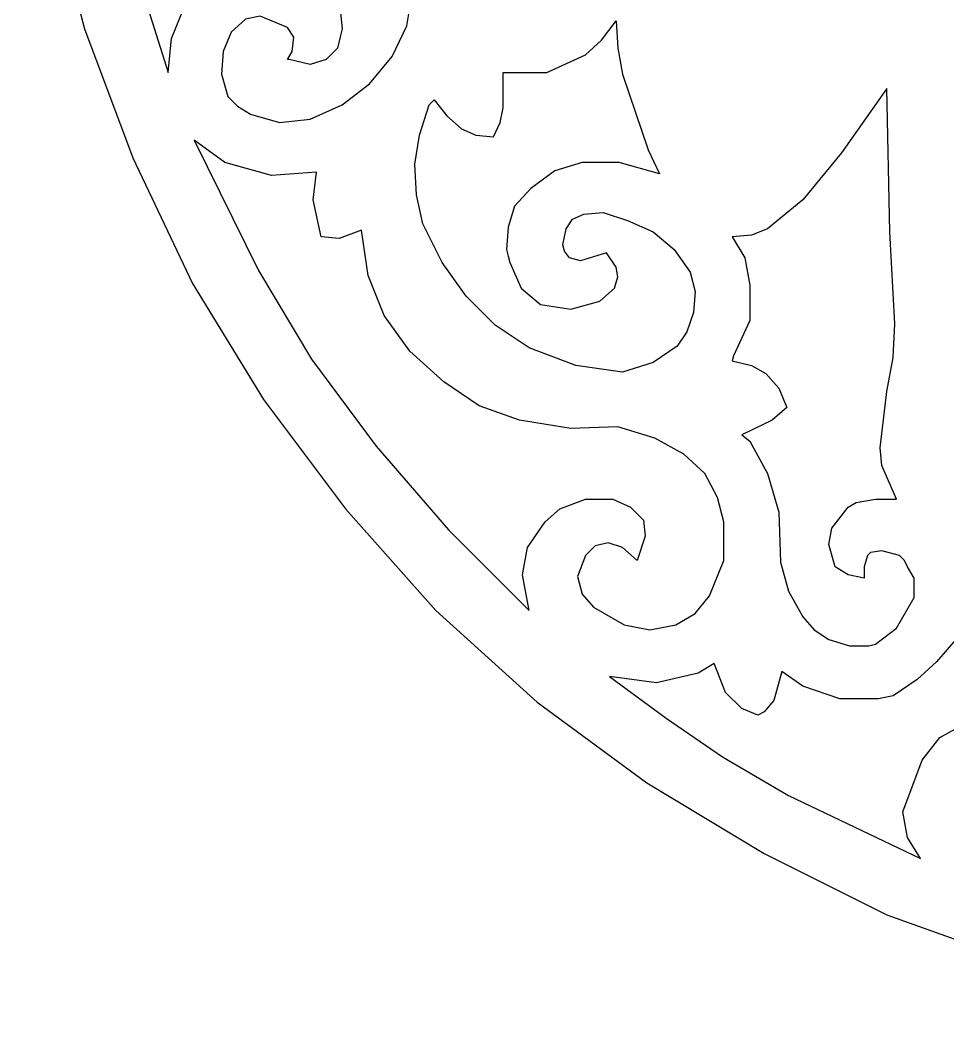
# Model space of a CAD drawing. Header units: centimetres. Extents: x 10.23 to 17.91, y 0.76 to 8.43.
# Drawn here: x 10.231 to 12.742, y 0.757 to 3.48 of the extents above; entities that cross this region are included whole.
import ezdxf

# ---------------------------------------------------------------- set-up
doc = ezdxf.new("R2010")
doc.units = ezdxf.units.CM
doc.header["$MEASUREMENT"] = 0
doc.layers.add('layer 1', color=7, linetype='Continuous')

msp = doc.modelspace()

# ---------------------------------------------------------------- linework, layer by layer
at = {"layer": 'layer 1', "lineweight": 30}
for points, knots in [([(14.06796, 8.43107), (14.06796, 8.43107), (14.46039, 8.41363), (14.46039, 8.41363), (14.46039, 8.41363), (14.46039, 8.41363), (14.83974, 8.35695), (14.83974, 8.35695), (14.83974, 8.35695), (14.83974, 8.35695), (15.20601, 8.25668), (15.20601, 8.25668), (15.20601, 8.25668), (15.20601, 8.25668), (15.56356, 8.13021), (15.56356, 8.13021), (15.56356, 8.13021), (15.56356, 8.13021), (15.89494, 7.96889), (15.89494, 7.96889), (15.89494, 7.96889), (15.89494, 7.96889), (16.21325, 7.77702), (16.21325, 7.77702), (16.21325, 7.77702), (16.21325, 7.77702), (16.50539, 7.55466), (16.50539, 7.55466), (16.50539, 7.55466), (16.50539, 7.55466), (16.7801, 7.3061), (16.7801, 7.3061), (16.7801, 7.3061), (16.7801, 7.3061), (17.02864, 7.03578), (17.02864, 7.03578), (17.02864, 7.03578), (17.02864, 7.03578), (17.25102, 6.73927), (17.25102, 6.73927), (17.25102, 6.73927), (17.25102, 6.73927), (17.43851, 6.42531), (17.43851, 6.42531), (17.43851, 6.42531), (17.43851, 6.42531), (17.6042, 6.08522), (17.6042, 6.08522), (17.6042, 6.08522), (17.6042, 6.08522), (17.73502, 5.73201), (17.73502, 5.73201), (17.73502, 5.73201), (17.73502, 5.73201), (17.82658, 5.36576), (17.82658, 5.36576), (17.82658, 5.36576), (17.82658, 5.36576), (17.88763, 4.99075), (17.88763, 4.99075), (17.88763, 4.99075), (17.88763, 4.99075), (17.90507, 4.59398), (17.90507, 4.59398), (17.90507, 4.59398), (17.90507, 4.59398), (17.88763, 4.20591), (17.88763, 4.20591), (17.88763, 4.20591), (17.88763, 4.20591), (17.82658, 3.82218), (17.82658, 3.82218), (17.82658, 3.82218), (17.82658, 3.82218), (17.73502, 3.45591), (17.73502, 3.45591), (17.73502, 3.45591), (17.73502, 3.45591), (17.6042, 3.1071), (17.6042, 3.1071), (17.6042, 3.1071), (17.6042, 3.1071), (17.43851, 2.76697), (17.43851, 2.76697), (17.43851, 2.76697), (17.43851, 2.76697), (17.25102, 2.45304), (17.25102, 2.45304), (17.25102, 2.45304), (17.25102, 2.45304), (17.02864, 2.15652), (17.02864, 2.15652), (17.02864, 2.15652), (17.02864, 2.15652), (16.7801, 1.88183), (16.7801, 1.88183), (16.7801, 1.88183), (16.7801, 1.88183), (16.50539, 1.63328), (16.50539, 1.63328), (16.50539, 1.63328), (16.50539, 1.63328), (16.21325, 1.41526), (16.21325, 1.41526), (16.21325, 1.41526), (16.21325, 1.41526), (15.89494, 1.2234), (15.89494, 1.2234), (15.89494, 1.2234), (15.89494, 1.2234), (15.56356, 1.05771), (15.56356, 1.05771), (15.56356, 1.05771), (15.56356, 1.05771), (15.20601, 0.93126), (15.20601, 0.93126), (15.20601, 0.93126), (15.20601, 0.93126), (14.83974, 0.83969), (14.83974, 0.83969), (14.83974, 0.83969), (14.83974, 0.83969), (14.46039, 0.77865), (14.46039, 0.77865), (14.46039, 0.77865), (14.46039, 0.77865), (14.06796, 0.75685), (14.06796, 0.75685), (14.06796, 0.75685), (14.06796, 0.75685), (13.67988, 0.77865), (13.67988, 0.77865), (13.67988, 0.77865), (13.67988, 0.77865), (13.30053, 0.83969), (13.30053, 0.83969), (13.30053, 0.83969), (13.30053, 0.83969), (12.9299, 0.93126), (12.9299, 0.93126), (12.9299, 0.93126), (12.9299, 0.93126), (12.57671, 1.05771), (12.57671, 1.05771), (12.57671, 1.05771), (12.57671, 1.05771), (12.24532, 1.2234), (12.24532, 1.2234), (12.24532, 1.2234), (12.24532, 1.2234), (11.92702, 1.41526), (11.92702, 1.41526), (11.92702, 1.41526), (11.92702, 1.41526), (11.63052, 1.63328), (11.63052, 1.63328), (11.63052, 1.63328), (11.63052, 1.63328), (11.35581, 1.88183), (11.35581, 1.88183), (11.35581, 1.88183), (11.35581, 1.88183), (11.11163, 2.15652), (11.11163, 2.15652), (11.11163, 2.15652), (11.11163, 2.15652), (10.88926, 2.45304), (10.88926, 2.45304), (10.88926, 2.45304), (10.88926, 2.45304), (10.6974, 2.76697), (10.6974, 2.76697), (10.6974, 2.76697), (10.6974, 2.76697), (10.53606, 3.1071), (10.53606, 3.1071), (10.53606, 3.1071), (10.53606, 3.1071), (10.40525, 3.45591), (10.40525, 3.45591), (10.40525, 3.45591), (10.40525, 3.45591), (10.30933, 3.82218), (10.30933, 3.82218), (10.30933, 3.82218), (10.30933, 3.82218), (10.24828, 4.20591), (10.24828, 4.20591), (10.24828, 4.20591), (10.24828, 4.20591), (10.23084, 4.59398), (10.23084, 4.59398), (10.23084, 4.59398), (10.23084, 4.59398), (10.24828, 4.99075), (10.24828, 4.99075), (10.24828, 4.99075), (10.24828, 4.99075), (10.30933, 5.36576), (10.30933, 5.36576), (10.30933, 5.36576), (10.30933, 5.36576), (10.40525, 5.73201), (10.40525, 5.73201), (10.40525, 5.73201), (10.40525, 5.73201), (10.53606, 6.08522), (10.53606, 6.08522), (10.53606, 6.08522), (10.53606, 6.08522), (10.6974, 6.42531), (10.6974, 6.42531), (10.6974, 6.42531), (10.6974, 6.42531), (10.88926, 6.73927), (10.88926, 6.73927), (10.88926, 6.73927), (10.88926, 6.73927), (11.11163, 7.03578), (11.11163, 7.03578), (11.11163, 7.03578), (11.11163, 7.03578), (11.35581, 7.3061), (11.35581, 7.3061), (11.35581, 7.3061), (11.35581, 7.3061), (11.63052, 7.55466), (11.63052, 7.55466), (11.63052, 7.55466), (11.63052, 7.55466), (11.92702, 7.77702), (11.92702, 7.77702), (11.92702, 7.77702), (11.92702, 7.77702), (12.24532, 7.96889), (12.24532, 7.96889), (12.24532, 7.96889), (12.24532, 7.96889), (12.57671, 8.13021), (12.57671, 8.13021), (12.57671, 8.13021), (12.57671, 8.13021), (12.9299, 8.25668), (12.9299, 8.25668), (12.9299, 8.25668), (12.9299, 8.25668), (13.30053, 8.35695), (13.30053, 8.35695), (13.30053, 8.35695), (13.30053, 8.35695), (13.67988, 8.41363), (13.67988, 8.41363), (13.67988, 8.41363), (13.67988, 8.41363), (14.06796, 8.43107), (14.06796, 8.43107)], [0, 0, 0, 0, 0.0153846, 0.0153846, 0.0153846, 0.0153846, 0.0307692, 0.0307692, 0.0307692, 0.0307692, 0.0461538, 0.0461538, 0.0461538, 0.0461538, 0.0615385, 0.0615385, 0.0615385, 0.0615385, 0.0769231, 0.0769231, 0.0769231, 0.0769231, 0.0923077, 0.0923077, 0.0923077, 0.0923077, 0.1076923, 0.1076923, 0.1076923, 0.1076923, 0.1230769, 0.1230769, 0.1230769, 0.1230769, 0.1384615, 0.1384615, 0.1384615, 0.1384615, 0.1538462, 0.1538462, 0.1538462, 0.1538462, 0.1692308, 0.1692308, 0.1692308, 0.1692308, 0.1846154, 0.1846154, 0.1846154, 0.1846154, 0.2, 0.2, 0.2, 0.2, 0.2153846, 0.2153846, 0.2153846, 0.2153846, 0.2307692, 0.2307692, 0.2307692, 0.2307692, 0.2461538, 0.2461538, 0.2461538, 0.2461538, 0.2615385, 0.2615385, 0.2615385, 0.2615385, 0.2769231, 0.2769231, 0.2769231, 0.2769231, 0.2923077, 0.2923077, 0.2923077, 0.2923077, 0.3076923, 0.3076923, 0.3076923, 0.3076923, 0.3230769, 0.3230769, 0.3230769, 0.3230769, 0.3384615, 0.3384615, 0.3384615, 0.3384615, 0.3538462, 0.3538462, 0.3538462, 0.3538462, 0.3692308, 0.3692308, 0.3692308, 0.3692308, 0.3846154, 0.3846154, 0.3846154, 0.3846154, 0.4, 0.4, 0.4, 0.4, 0.4153846, 0.4153846, 0.4153846, 0.4153846, 0.4307692, 0.4307692, 0.4307692, 0.4307692, 0.4461538, 0.4461538, 0.4461538, 0.4461538, 0.4615385, 0.4615385, 0.4615385, 0.4615385, 0.4769231, 0.4769231, 0.4769231, 0.4769231, 0.4923077, 0.4923077, 0.4923077, 0.4923077, 0.5076923, 0.5076923, 0.5076923, 0.5076923, 0.5230769, 0.5230769, 0.5230769, 0.5230769, 0.5384615, 0.5384615, 0.5384615, 0.5384615, 0.5538462, 0.5538462, 0.5538462, 0.5538462, 0.5692308, 0.5692308, 0.5692308, 0.5692308, 0.5846154, 0.5846154, 0.5846154, 0.5846154, 0.6, 0.6, 0.6, 0.6, 0.6153846, 0.6153846, 0.6153846, 0.6153846, 0.6307692, 0.6307692, 0.6307692, 0.6307692, 0.6461538, 0.6461538, 0.6461538, 0.6461538, 0.6615385, 0.6615385, 0.6615385, 0.6615385, 0.6769231, 0.6769231, 0.6769231, 0.6769231, 0.6923077, 0.6923077, 0.6923077, 0.6923077, 0.7076923, 0.7076923, 0.7076923, 0.7076923, 0.7230769, 0.7230769, 0.7230769, 0.7230769, 0.7384615, 0.7384615, 0.7384615, 0.7384615, 0.7538462, 0.7538462, 0.7538462, 0.7538462, 0.7692308, 0.7692308, 0.7692308, 0.7692308, 0.7846154, 0.7846154, 0.7846154, 0.7846154, 0.8, 0.8, 0.8, 0.8, 0.8153846, 0.8153846, 0.8153846, 0.8153846, 0.8307692, 0.8307692, 0.8307692, 0.8307692, 0.8461538, 0.8461538, 0.8461538, 0.8461538, 0.8615385, 0.8615385, 0.8615385, 0.8615385, 0.8769231, 0.8769231, 0.8769231, 0.8769231, 0.8923077, 0.8923077, 0.8923077, 0.8923077, 0.9076923, 0.9076923, 0.9076923, 0.9076923, 0.9230769, 0.9230769, 0.9230769, 0.9230769, 0.9384615, 0.9384615, 0.9384615, 0.9384615, 0.9538462, 0.9538462, 0.9538462, 0.9538462, 0.9692308, 0.9692308, 0.9692308, 0.9692308, 1, 1, 1, 1]), ([(10.43142, 4.18409), (10.43142, 4.18409), (10.46194, 4.1056), (10.46194, 4.1056), (10.46194, 4.1056), (10.46194, 4.1056), (10.49246, 4.07072), (10.49246, 4.07072), (10.49246, 4.07072), (10.49246, 4.07072), (10.53606, 4.04021), (10.53606, 4.04021), (10.53606, 4.04021), (10.53606, 4.04021), (10.62328, 4.00531), (10.62328, 4.00531), (10.62328, 4.00531), (10.62328, 4.00531), (10.7192, 4.00531), (10.7192, 4.00531), (10.7192, 4.00531), (10.7192, 4.00531), (10.72356, 3.94863), (10.72356, 3.94863), (10.72356, 3.94863), (10.72356, 3.94863), (10.741, 3.8745), (10.741, 3.8745), (10.741, 3.8745), (10.741, 3.8745), (10.77589, 3.81783), (10.77589, 3.81783), (10.77589, 3.81783), (10.77589, 3.81783), (10.81513, 3.83527), (10.81513, 3.83527), (10.81513, 3.83527), (10.81513, 3.83527), (10.86746, 3.89194), (10.86746, 3.89194), (10.86746, 3.89194), (10.86746, 3.89194), (10.89797, 3.93555), (10.89797, 3.93555), (10.89797, 3.93555), (10.89797, 3.93555), (10.95466, 3.86578), (10.95466, 3.86578), (10.95466, 3.86578), (10.95466, 3.86578), (11.03751, 3.81783), (11.03751, 3.81783), (11.03751, 3.81783), (11.03751, 3.81783), (11.12908, 3.78729), (11.12908, 3.78729), (11.12908, 3.78729), (11.12908, 3.78729), (11.21628, 3.72191), (11.21628, 3.72191), (11.21628, 3.72191), (11.21628, 3.72191), (11.27733, 3.65214), (11.27733, 3.65214), (11.27733, 3.65214), (11.27733, 3.65214), (11.29913, 3.59544), (11.29913, 3.59544), (11.29913, 3.59544), (11.29913, 3.59544), (11.27733, 3.46463), (11.27733, 3.46463), (11.27733, 3.46463), (11.27733, 3.46463), (11.23808, 3.38178), (11.23808, 3.38178), (11.23808, 3.38178), (11.23808, 3.38178), (11.17704, 3.30767), (11.17704, 3.30767), (11.17704, 3.30767), (11.17704, 3.30767), (11.10291, 3.25097), (11.10291, 3.25097), (11.10291, 3.25097), (11.10291, 3.25097), (11.01571, 3.21174), (11.01571, 3.21174), (11.01571, 3.21174), (11.01571, 3.21174), (10.93286, 3.20303), (10.93286, 3.20303), (10.93286, 3.20303), (10.93286, 3.20303), (10.85437, 3.22481), (10.85437, 3.22481), (10.85437, 3.22481), (10.85437, 3.22481), (10.81949, 3.24663), (10.81949, 3.24663), (10.81949, 3.24663), (10.81949, 3.24663), (10.79333, 3.27279), (10.79333, 3.27279), (10.79333, 3.27279), (10.79333, 3.27279), (10.77589, 3.33382), (10.77589, 3.33382), (10.77589, 3.33382), (10.77589, 3.33382), (10.78025, 3.39486), (10.78025, 3.39486), (10.78025, 3.39486), (10.78025, 3.39486), (10.80205, 3.44718), (10.80205, 3.44718), (10.80205, 3.44718), (10.80205, 3.44718), (10.84129, 3.48207), (10.84129, 3.48207), (10.84129, 3.48207), (10.84129, 3.48207), (10.88053, 3.49079), (10.88053, 3.49079), (10.88053, 3.49079), (10.88053, 3.49079), (10.95466, 3.46028), (10.95466, 3.46028), (10.95466, 3.46028), (10.95466, 3.46028), (10.9721, 3.43411), (10.9721, 3.43411), (10.9721, 3.43411), (10.9721, 3.43411), (10.96774, 3.39486), (10.96774, 3.39486), (10.96774, 3.39486), (10.96774, 3.39486), (10.95466, 3.37306), (10.95466, 3.37306), (10.95466, 3.37306), (10.95466, 3.37306), (10.95902, 3.37306), (10.95902, 3.37306), (10.95902, 3.37306), (10.95902, 3.37306), (11.01571, 3.35998), (11.01571, 3.35998), (11.01571, 3.35998), (11.01571, 3.35998), (11.05931, 3.37306), (11.05931, 3.37306), (11.05931, 3.37306), (11.05931, 3.37306), (11.08983, 3.40358), (11.08983, 3.40358), (11.08983, 3.40358), (11.08983, 3.40358), (11.09855, 3.43847), (11.09855, 3.43847), (11.09855, 3.43847), (11.09855, 3.43847), (11.10291, 3.45591), (11.10291, 3.45591), (11.10291, 3.45591), (11.10291, 3.45591), (11.09855, 3.49951), (11.09855, 3.49951), (11.09855, 3.49951), (11.09855, 3.49951), (11.07675, 3.54311), (11.07675, 3.54311), (11.07675, 3.54311), (11.07675, 3.54311), (11.05059, 3.56928), (11.05059, 3.56928), (11.05059, 3.56928), (11.05059, 3.56928), (10.98083, 3.61726), (10.98083, 3.61726), (10.98083, 3.61726), (10.98083, 3.61726), (10.89362, 3.63904), (10.89362, 3.63904), (10.89362, 3.63904), (10.89362, 3.63904), (10.82385, 3.6347), (10.82385, 3.6347), (10.82385, 3.6347), (10.82385, 3.6347), (10.75845, 3.60854), (10.75845, 3.60854), (10.75845, 3.60854), (10.75845, 3.60854), (10.71048, 3.56494), (10.71048, 3.56494), (10.71048, 3.56494), (10.71048, 3.56494), (10.6756, 3.51695), (10.6756, 3.51695), (10.6756, 3.51695), (10.6756, 3.51695), (10.64072, 3.42974), (10.64072, 3.42974), (10.64072, 3.42974), (10.64072, 3.42974), (10.63199, 3.33818), (10.63199, 3.33818), (10.63199, 3.33818), (10.63199, 3.33818), (10.54479, 3.61288), (10.54479, 3.61288), (10.54479, 3.61288), (10.54479, 3.61288), (10.47066, 3.90502), (10.47066, 3.90502), (10.47066, 3.90502), (10.47066, 3.90502), (10.43142, 4.18409), (10.43142, 4.18409)], [0, 0, 0, 0, 0.0178571, 0.0178571, 0.0178571, 0.0178571, 0.0357143, 0.0357143, 0.0357143, 0.0357143, 0.0535714, 0.0535714, 0.0535714, 0.0535714, 0.0714286, 0.0714286, 0.0714286, 0.0714286, 0.0892857, 0.0892857, 0.0892857, 0.0892857, 0.1071429, 0.1071429, 0.1071429, 0.1071429, 0.125, 0.125, 0.125, 0.125, 0.1428571, 0.1428571, 0.1428571, 0.1428571, 0.1607143, 0.1607143, 0.1607143, 0.1607143, 0.1785714, 0.1785714, 0.1785714, 0.1785714, 0.1964286, 0.1964286, 0.1964286, 0.1964286, 0.2142857, 0.2142857, 0.2142857, 0.2142857, 0.2321429, 0.2321429, 0.2321429, 0.2321429, 0.25, 0.25, 0.25, 0.25, 0.2678571, 0.2678571, 0.2678571, 0.2678571, 0.2857143, 0.2857143, 0.2857143, 0.2857143, 0.3035714, 0.3035714, 0.3035714, 0.3035714, 0.3214286, 0.3214286, 0.3214286, 0.3214286, 0.3392857, 0.3392857, 0.3392857, 0.3392857, 0.3571429, 0.3571429, 0.3571429, 0.3571429, 0.375, 0.375, 0.375, 0.375, 0.3928571, 0.3928571, 0.3928571, 0.3928571, 0.4107143, 0.4107143, 0.4107143, 0.4107143, 0.4285714, 0.4285714, 0.4285714, 0.4285714, 0.4464286, 0.4464286, 0.4464286, 0.4464286, 0.4642857, 0.4642857, 0.4642857, 0.4642857, 0.4821429, 0.4821429, 0.4821429, 0.4821429, 0.5, 0.5, 0.5, 0.5, 0.5178571, 0.5178571, 0.5178571, 0.5178571, 0.5357143, 0.5357143, 0.5357143, 0.5357143, 0.5535714, 0.5535714, 0.5535714, 0.5535714, 0.5714286, 0.5714286, 0.5714286, 0.5714286, 0.5892857, 0.5892857, 0.5892857, 0.5892857, 0.6071429, 0.6071429, 0.6071429, 0.6071429, 0.625, 0.625, 0.625, 0.625, 0.6428571, 0.6428571, 0.6428571, 0.6428571, 0.6607143, 0.6607143, 0.6607143, 0.6607143, 0.6785714, 0.6785714, 0.6785714, 0.6785714, 0.6964286, 0.6964286, 0.6964286, 0.6964286, 0.7142857, 0.7142857, 0.7142857, 0.7142857, 0.7321429, 0.7321429, 0.7321429, 0.7321429, 0.75, 0.75, 0.75, 0.75, 0.7678571, 0.7678571, 0.7678571, 0.7678571, 0.7857143, 0.7857143, 0.7857143, 0.7857143, 0.8035714, 0.8035714, 0.8035714, 0.8035714, 0.8214286, 0.8214286, 0.8214286, 0.8214286, 0.8392857, 0.8392857, 0.8392857, 0.8392857, 0.8571429, 0.8571429, 0.8571429, 0.8571429, 0.875, 0.875, 0.875, 0.875, 0.8928571, 0.8928571, 0.8928571, 0.8928571, 0.9107143, 0.9107143, 0.9107143, 0.9107143, 0.9285714, 0.9285714, 0.9285714, 0.9285714, 0.9464286, 0.9464286, 0.9464286, 0.9464286, 0.9642857, 0.9642857, 0.9642857, 0.9642857, 1, 1, 1, 1]), ([(11.35145, 3.26407), (11.35145, 3.26407), (11.33837, 3.25097), (11.33837, 3.25097), (11.33837, 3.25097), (11.33837, 3.25097), (11.31221, 3.16814), (11.31221, 3.16814), (11.31221, 3.16814), (11.31221, 3.16814), (11.29913, 3.08966), (11.29913, 3.08966), (11.29913, 3.08966), (11.29913, 3.08966), (11.30349, 3.00681), (11.30349, 3.00681), (11.30349, 3.00681), (11.30349, 3.00681), (11.32093, 2.92832), (11.32093, 2.92832), (11.32093, 2.92832), (11.32093, 2.92832), (11.37325, 2.82365), (11.37325, 2.82365), (11.37325, 2.82365), (11.37325, 2.82365), (11.43866, 2.73209), (11.43866, 2.73209), (11.43866, 2.73209), (11.43866, 2.73209), (11.51715, 2.6536), (11.51715, 2.6536), (11.51715, 2.6536), (11.51715, 2.6536), (11.60872, 2.59255), (11.60872, 2.59255), (11.60872, 2.59255), (11.60872, 2.59255), (11.73516, 2.5446), (11.73516, 2.5446), (11.73516, 2.5446), (11.73516, 2.5446), (11.86162, 2.52715), (11.86162, 2.52715), (11.86162, 2.52715), (11.86162, 2.52715), (11.94446, 2.55331), (11.94446, 2.55331), (11.94446, 2.55331), (11.94446, 2.55331), (12.00987, 2.59692), (12.00987, 2.59692), (12.00987, 2.59692), (12.00987, 2.59692), (12.03603, 2.63616), (12.03603, 2.63616), (12.03603, 2.63616), (12.03603, 2.63616), (12.05347, 2.68848), (12.05347, 2.68848), (12.05347, 2.68848), (12.05347, 2.68848), (12.05783, 2.74517), (12.05783, 2.74517), (12.05783, 2.74517), (12.05783, 2.74517), (12.04475, 2.79749), (12.04475, 2.79749), (12.04475, 2.79749), (12.04475, 2.79749), (12.00114, 2.85854), (12.00114, 2.85854), (12.00114, 2.85854), (12.00114, 2.85854), (11.94446, 2.90652), (11.94446, 2.90652), (11.94446, 2.90652), (11.94446, 2.90652), (11.8747, 2.93704), (11.8747, 2.93704), (11.8747, 2.93704), (11.8747, 2.93704), (11.80929, 2.95884), (11.80929, 2.95884), (11.80929, 2.95884), (11.80929, 2.95884), (11.75697, 2.95449), (11.75697, 2.95449), (11.75697, 2.95449), (11.75697, 2.95449), (11.72645, 2.9414), (11.72645, 2.9414), (11.72645, 2.9414), (11.72645, 2.9414), (11.709, 2.91524), (11.709, 2.91524), (11.709, 2.91524), (11.709, 2.91524), (11.70028, 2.87162), (11.70028, 2.87162), (11.70028, 2.87162), (11.70028, 2.87162), (11.70465, 2.85418), (11.70465, 2.85418), (11.70465, 2.85418), (11.70465, 2.85418), (11.71772, 2.83674), (11.71772, 2.83674), (11.71772, 2.83674), (11.71772, 2.83674), (11.74825, 2.82802), (11.74825, 2.82802), (11.74825, 2.82802), (11.74825, 2.82802), (11.81801, 2.84982), (11.81801, 2.84982), (11.81801, 2.84982), (11.81801, 2.84982), (11.84417, 2.81058), (11.84417, 2.81058), (11.84417, 2.81058), (11.84417, 2.81058), (11.84853, 2.78441), (11.84853, 2.78441), (11.84853, 2.78441), (11.84853, 2.78441), (11.83982, 2.75389), (11.83982, 2.75389), (11.83982, 2.75389), (11.83982, 2.75389), (11.80057, 2.71901), (11.80057, 2.71901), (11.80057, 2.71901), (11.80057, 2.71901), (11.72209, 2.69721), (11.72209, 2.69721), (11.72209, 2.69721), (11.72209, 2.69721), (11.63923, 2.71029), (11.63923, 2.71029), (11.63923, 2.71029), (11.63923, 2.71029), (11.58691, 2.75389), (11.58691, 2.75389), (11.58691, 2.75389), (11.58691, 2.75389), (11.55639, 2.82365), (11.55639, 2.82365), (11.55639, 2.82365), (11.55639, 2.82365), (11.55203, 2.84109), (11.55203, 2.84109), (11.55203, 2.84109), (11.55203, 2.84109), (11.54767, 2.85854), (11.54767, 2.85854), (11.54767, 2.85854), (11.54767, 2.85854), (11.55203, 2.9196), (11.55203, 2.9196), (11.55203, 2.9196), (11.55203, 2.9196), (11.56947, 2.97629), (11.56947, 2.97629), (11.56947, 2.97629), (11.56947, 2.97629), (11.61308, 3.02425), (11.61308, 3.02425), (11.61308, 3.02425), (11.61308, 3.02425), (11.67848, 3.07221), (11.67848, 3.07221), (11.67848, 3.07221), (11.67848, 3.07221), (11.7526, 3.094), (11.7526, 3.094), (11.7526, 3.094), (11.7526, 3.094), (11.8529, 3.094), (11.8529, 3.094), (11.8529, 3.094), (11.8529, 3.094), (11.9619, 3.06349), (11.9619, 3.06349), (11.9619, 3.06349), (11.9619, 3.06349), (11.93138, 3.12888), (11.93138, 3.12888), (11.93138, 3.12888), (11.93138, 3.12888), (11.86162, 3.33382), (11.86162, 3.33382), (11.86162, 3.33382), (11.86162, 3.33382), (11.84853, 3.40358), (11.84853, 3.40358), (11.84853, 3.40358), (11.84853, 3.40358), (11.84417, 3.47772), (11.84417, 3.47772), (11.84417, 3.47772), (11.84417, 3.47772), (11.80493, 3.42538), (11.80493, 3.42538), (11.80493, 3.42538), (11.80493, 3.42538), (11.76133, 3.38614), (11.76133, 3.38614), (11.76133, 3.38614), (11.76133, 3.38614), (11.65668, 3.33818), (11.65668, 3.33818), (11.65668, 3.33818), (11.65668, 3.33818), (11.53895, 3.33818), (11.53895, 3.33818), (11.53895, 3.33818), (11.53895, 3.33818), (11.53895, 3.24225), (11.53895, 3.24225), (11.53895, 3.24225), (11.53895, 3.24225), (11.53023, 3.20303), (11.53023, 3.20303), (11.53023, 3.20303), (11.53023, 3.20303), (11.51279, 3.16376), (11.51279, 3.16376), (11.51279, 3.16376), (11.51279, 3.16376), (11.46482, 3.16814), (11.46482, 3.16814), (11.46482, 3.16814), (11.46482, 3.16814), (11.42558, 3.18558), (11.42558, 3.18558), (11.42558, 3.18558), (11.42558, 3.18558), (11.38634, 3.22047), (11.38634, 3.22047), (11.38634, 3.22047), (11.38634, 3.22047), (11.35145, 3.26407), (11.35145, 3.26407)], [0, 0, 0, 0, 0.016129, 0.016129, 0.016129, 0.016129, 0.0322581, 0.0322581, 0.0322581, 0.0322581, 0.0483871, 0.0483871, 0.0483871, 0.0483871, 0.0645161, 0.0645161, 0.0645161, 0.0645161, 0.0806452, 0.0806452, 0.0806452, 0.0806452, 0.0967742, 0.0967742, 0.0967742, 0.0967742, 0.1129032, 0.1129032, 0.1129032, 0.1129032, 0.1290323, 0.1290323, 0.1290323, 0.1290323, 0.1451613, 0.1451613, 0.1451613, 0.1451613, 0.1612903, 0.1612903, 0.1612903, 0.1612903, 0.1774194, 0.1774194, 0.1774194, 0.1774194, 0.1935484, 0.1935484, 0.1935484, 0.1935484, 0.2096774, 0.2096774, 0.2096774, 0.2096774, 0.2258065, 0.2258065, 0.2258065, 0.2258065, 0.2419355, 0.2419355, 0.2419355, 0.2419355, 0.2580645, 0.2580645, 0.2580645, 0.2580645, 0.2741935, 0.2741935, 0.2741935, 0.2741935, 0.2903226, 0.2903226, 0.2903226, 0.2903226, 0.3064516, 0.3064516, 0.3064516, 0.3064516, 0.3225806, 0.3225806, 0.3225806, 0.3225806, 0.3387097, 0.3387097, 0.3387097, 0.3387097, 0.3548387, 0.3548387, 0.3548387, 0.3548387, 0.3709677, 0.3709677, 0.3709677, 0.3709677, 0.3870968, 0.3870968, 0.3870968, 0.3870968, 0.4032258, 0.4032258, 0.4032258, 0.4032258, 0.4193548, 0.4193548, 0.4193548, 0.4193548, 0.4354839, 0.4354839, 0.4354839, 0.4354839, 0.4516129, 0.4516129, 0.4516129, 0.4516129, 0.4677419, 0.4677419, 0.4677419, 0.4677419, 0.483871, 0.483871, 0.483871, 0.483871, 0.5, 0.5, 0.5, 0.5, 0.516129, 0.516129, 0.516129, 0.516129, 0.5322581, 0.5322581, 0.5322581, 0.5322581, 0.5483871, 0.5483871, 0.5483871, 0.5483871, 0.5645161, 0.5645161, 0.5645161, 0.5645161, 0.5806452, 0.5806452, 0.5806452, 0.5806452, 0.5967742, 0.5967742, 0.5967742, 0.5967742, 0.6129032, 0.6129032, 0.6129032, 0.6129032, 0.6290323, 0.6290323, 0.6290323, 0.6290323, 0.6451613, 0.6451613, 0.6451613, 0.6451613, 0.6612903, 0.6612903, 0.6612903, 0.6612903, 0.6774194, 0.6774194, 0.6774194, 0.6774194, 0.6935484, 0.6935484, 0.6935484, 0.6935484, 0.7096774, 0.7096774, 0.7096774, 0.7096774, 0.7258065, 0.7258065, 0.7258065, 0.7258065, 0.7419355, 0.7419355, 0.7419355, 0.7419355, 0.7580645, 0.7580645, 0.7580645, 0.7580645, 0.7741935, 0.7741935, 0.7741935, 0.7741935, 0.7903226, 0.7903226, 0.7903226, 0.7903226, 0.8064516, 0.8064516, 0.8064516, 0.8064516, 0.8225806, 0.8225806, 0.8225806, 0.8225806, 0.8387097, 0.8387097, 0.8387097, 0.8387097, 0.8548387, 0.8548387, 0.8548387, 0.8548387, 0.8709677, 0.8709677, 0.8709677, 0.8709677, 0.8870968, 0.8870968, 0.8870968, 0.8870968, 0.9032258, 0.9032258, 0.9032258, 0.9032258, 0.9193548, 0.9193548, 0.9193548, 0.9193548, 0.9354839, 0.9354839, 0.9354839, 0.9354839, 0.9516129, 0.9516129, 0.9516129, 0.9516129, 0.9677419, 0.9677419, 0.9677419, 0.9677419, 1, 1, 1, 1]), ([(12.15812, 2.55767), (12.15812, 2.55767), (12.16248, 2.57075), (12.16248, 2.57075), (12.16248, 2.57075), (12.16248, 2.57075), (12.20608, 2.66668), (12.20608, 2.66668), (12.20608, 2.66668), (12.20608, 2.66668), (12.20608, 2.76261), (12.20608, 2.76261), (12.20608, 2.76261), (12.20608, 2.76261), (12.193, 2.83674), (12.193, 2.83674), (12.193, 2.83674), (12.193, 2.83674), (12.15812, 2.89342), (12.15812, 2.89342), (12.15812, 2.89342), (12.15812, 2.89342), (12.21044, 2.89778), (12.21044, 2.89778), (12.21044, 2.89778), (12.21044, 2.89778), (12.25405, 2.91524), (12.25405, 2.91524), (12.25405, 2.91524), (12.25405, 2.91524), (12.34998, 2.99373), (12.34998, 2.99373), (12.34998, 2.99373), (12.34998, 2.99373), (12.45462, 3.12016), (12.45462, 3.12016), (12.45462, 3.12016), (12.45462, 3.12016), (12.57671, 3.29457), (12.57671, 3.29457), (12.57671, 3.29457), (12.57671, 3.29457), (12.58543, 2.90652), (12.58543, 2.90652), (12.58543, 2.90652), (12.58543, 2.90652), (12.59852, 2.65796), (12.59852, 2.65796), (12.59852, 2.65796), (12.59852, 2.65796), (12.59416, 2.5664), (12.59416, 2.5664), (12.59416, 2.5664), (12.59416, 2.5664), (12.57671, 2.47483), (12.57671, 2.47483), (12.57671, 2.47483), (12.57671, 2.47483), (12.55927, 2.32221), (12.55927, 2.32221), (12.55927, 2.32221), (12.55927, 2.32221), (12.56363, 2.27425), (12.56363, 2.27425), (12.56363, 2.27425), (12.56363, 2.27425), (12.60288, 2.18268), (12.60288, 2.18268), (12.60288, 2.18268), (12.60288, 2.18268), (12.54619, 2.18268), (12.54619, 2.18268), (12.54619, 2.18268), (12.54619, 2.18268), (12.49386, 2.17396), (12.49386, 2.17396), (12.49386, 2.17396), (12.49386, 2.17396), (12.47206, 2.16088), (12.47206, 2.16088), (12.47206, 2.16088), (12.47206, 2.16088), (12.42846, 2.1042), (12.42846, 2.1042), (12.42846, 2.1042), (12.42846, 2.1042), (12.41974, 2.06059), (12.41974, 2.06059), (12.41974, 2.06059), (12.41974, 2.06059), (12.43718, 1.99955), (12.43718, 1.99955), (12.43718, 1.99955), (12.43718, 1.99955), (12.47206, 1.97775), (12.47206, 1.97775), (12.47206, 1.97775), (12.47206, 1.97775), (12.51567, 1.96903), (12.51567, 1.96903), (12.51567, 1.96903), (12.51567, 1.96903), (12.51567, 1.99955), (12.51567, 1.99955), (12.51567, 1.99955), (12.51567, 1.99955), (12.52439, 2.03007), (12.52439, 2.03007), (12.52439, 2.03007), (12.52439, 2.03007), (12.53311, 2.03879), (12.53311, 2.03879), (12.53311, 2.03879), (12.53311, 2.03879), (12.56363, 2.04315), (12.56363, 2.04315), (12.56363, 2.04315), (12.56363, 2.04315), (12.6116, 2.03007), (12.6116, 2.03007), (12.6116, 2.03007), (12.6116, 2.03007), (12.62468, 2.01699), (12.62468, 2.01699), (12.62468, 2.01699), (12.62468, 2.01699), (12.6334, 1.99955), (12.6334, 1.99955), (12.6334, 1.99955), (12.6334, 1.99955), (12.65084, 1.96903), (12.65084, 1.96903), (12.65084, 1.96903), (12.65084, 1.96903), (12.65084, 1.9167), (12.65084, 1.9167), (12.65084, 1.9167), (12.65084, 1.9167), (12.60288, 1.83387), (12.60288, 1.83387), (12.60288, 1.83387), (12.60288, 1.83387), (12.54619, 1.79025), (12.54619, 1.79025), (12.54619, 1.79025), (12.54619, 1.79025), (12.52875, 1.78589), (12.52875, 1.78589), (12.52875, 1.78589), (12.52875, 1.78589), (12.47642, 1.78589), (12.47642, 1.78589), (12.47642, 1.78589), (12.47642, 1.78589), (12.41974, 1.80335), (12.41974, 1.80335), (12.41974, 1.80335), (12.41974, 1.80335), (12.3805, 1.82951), (12.3805, 1.82951), (12.3805, 1.82951), (12.3805, 1.82951), (12.34998, 1.86439), (12.34998, 1.86439), (12.34998, 1.86439), (12.34998, 1.86439), (12.31073, 1.93414), (12.31073, 1.93414), (12.31073, 1.93414), (12.31073, 1.93414), (12.28893, 2.01263), (12.28893, 2.01263), (12.28893, 2.01263), (12.28893, 2.01263), (12.28457, 2.1478), (12.28457, 2.1478), (12.28457, 2.1478), (12.28457, 2.1478), (12.25405, 2.25245), (12.25405, 2.25245), (12.25405, 2.25245), (12.25405, 2.25245), (12.20608, 2.33966), (12.20608, 2.33966), (12.20608, 2.33966), (12.20608, 2.33966), (12.18428, 2.35711), (12.18428, 2.35711), (12.18428, 2.35711), (12.18428, 2.35711), (12.26713, 2.39636), (12.26713, 2.39636), (12.26713, 2.39636), (12.26713, 2.39636), (12.30637, 2.43124), (12.30637, 2.43124), (12.30637, 2.43124), (12.30637, 2.43124), (12.28457, 2.48355), (12.28457, 2.48355), (12.28457, 2.48355), (12.28457, 2.48355), (12.24969, 2.52279), (12.24969, 2.52279), (12.24969, 2.52279), (12.24969, 2.52279), (12.21044, 2.5446), (12.21044, 2.5446), (12.21044, 2.5446), (12.21044, 2.5446), (12.15812, 2.55767), (12.15812, 2.55767)], [0, 0, 0, 0, 0.0185185, 0.0185185, 0.0185185, 0.0185185, 0.037037, 0.037037, 0.037037, 0.037037, 0.0555556, 0.0555556, 0.0555556, 0.0555556, 0.0740741, 0.0740741, 0.0740741, 0.0740741, 0.0925926, 0.0925926, 0.0925926, 0.0925926, 0.1111111, 0.1111111, 0.1111111, 0.1111111, 0.1296296, 0.1296296, 0.1296296, 0.1296296, 0.1481481, 0.1481481, 0.1481481, 0.1481481, 0.1666667, 0.1666667, 0.1666667, 0.1666667, 0.1851852, 0.1851852, 0.1851852, 0.1851852, 0.2037037, 0.2037037, 0.2037037, 0.2037037, 0.2222222, 0.2222222, 0.2222222, 0.2222222, 0.2407407, 0.2407407, 0.2407407, 0.2407407, 0.2592593, 0.2592593, 0.2592593, 0.2592593, 0.2777778, 0.2777778, 0.2777778, 0.2777778, 0.2962963, 0.2962963, 0.2962963, 0.2962963, 0.3148148, 0.3148148, 0.3148148, 0.3148148, 0.3333333, 0.3333333, 0.3333333, 0.3333333, 0.3518519, 0.3518519, 0.3518519, 0.3518519, 0.3703704, 0.3703704, 0.3703704, 0.3703704, 0.3888889, 0.3888889, 0.3888889, 0.3888889, 0.4074074, 0.4074074, 0.4074074, 0.4074074, 0.4259259, 0.4259259, 0.4259259, 0.4259259, 0.4444444, 0.4444444, 0.4444444, 0.4444444, 0.462963, 0.462963, 0.462963, 0.462963, 0.4814815, 0.4814815, 0.4814815, 0.4814815, 0.5, 0.5, 0.5, 0.5, 0.5185185, 0.5185185, 0.5185185, 0.5185185, 0.537037, 0.537037, 0.537037, 0.537037, 0.5555556, 0.5555556, 0.5555556, 0.5555556, 0.5740741, 0.5740741, 0.5740741, 0.5740741, 0.5925926, 0.5925926, 0.5925926, 0.5925926, 0.6111111, 0.6111111, 0.6111111, 0.6111111, 0.6296296, 0.6296296, 0.6296296, 0.6296296, 0.6481481, 0.6481481, 0.6481481, 0.6481481, 0.6666667, 0.6666667, 0.6666667, 0.6666667, 0.6851852, 0.6851852, 0.6851852, 0.6851852, 0.7037037, 0.7037037, 0.7037037, 0.7037037, 0.7222222, 0.7222222, 0.7222222, 0.7222222, 0.7407407, 0.7407407, 0.7407407, 0.7407407, 0.7592593, 0.7592593, 0.7592593, 0.7592593, 0.7777778, 0.7777778, 0.7777778, 0.7777778, 0.7962963, 0.7962963, 0.7962963, 0.7962963, 0.8148148, 0.8148148, 0.8148148, 0.8148148, 0.8333333, 0.8333333, 0.8333333, 0.8333333, 0.8518519, 0.8518519, 0.8518519, 0.8518519, 0.8703704, 0.8703704, 0.8703704, 0.8703704, 0.8888889, 0.8888889, 0.8888889, 0.8888889, 0.9074074, 0.9074074, 0.9074074, 0.9074074, 0.9259259, 0.9259259, 0.9259259, 0.9259259, 0.9444444, 0.9444444, 0.9444444, 0.9444444, 0.962963, 0.962963, 0.962963, 0.962963, 1, 1, 1, 1]), ([(11.60872, 1.88183), (11.60872, 1.88183), (11.39069, 2.09983), (11.39069, 2.09983), (11.39069, 2.09983), (11.39069, 2.09983), (11.19448, 2.32657), (11.19448, 2.32657), (11.19448, 2.32657), (11.19448, 2.32657), (11.02007, 2.56204), (11.02007, 2.56204), (11.02007, 2.56204), (11.02007, 2.56204), (10.87617, 2.80185), (10.87617, 2.80185), (10.87617, 2.80185), (10.87617, 2.80185), (10.70176, 3.15504), (10.70176, 3.15504), (10.70176, 3.15504), (10.70176, 3.15504), (10.78461, 3.094), (10.78461, 3.094), (10.78461, 3.094), (10.78461, 3.094), (10.91106, 3.05912), (10.91106, 3.05912), (10.91106, 3.05912), (10.91106, 3.05912), (11.03315, 3.06783), (11.03315, 3.06783), (11.03315, 3.06783), (11.03315, 3.06783), (11.02443, 2.99373), (11.02443, 2.99373), (11.02443, 2.99373), (11.02443, 2.99373), (11.04623, 2.89342), (11.04623, 2.89342), (11.04623, 2.89342), (11.04623, 2.89342), (11.09419, 2.88906), (11.09419, 2.88906), (11.09419, 2.88906), (11.09419, 2.88906), (11.15524, 2.91088), (11.15524, 2.91088), (11.15524, 2.91088), (11.15524, 2.91088), (11.17268, 2.78877), (11.17268, 2.78877), (11.17268, 2.78877), (11.17268, 2.78877), (11.21628, 2.67977), (11.21628, 2.67977), (11.21628, 2.67977), (11.21628, 2.67977), (11.28605, 2.58384), (11.28605, 2.58384), (11.28605, 2.58384), (11.28605, 2.58384), (11.37762, 2.50099), (11.37762, 2.50099), (11.37762, 2.50099), (11.37762, 2.50099), (11.47354, 2.4356), (11.47354, 2.4356), (11.47354, 2.4356), (11.47354, 2.4356), (11.58255, 2.39636), (11.58255, 2.39636), (11.58255, 2.39636), (11.58255, 2.39636), (11.72209, 2.37455), (11.72209, 2.37455), (11.72209, 2.37455), (11.72209, 2.37455), (11.84853, 2.37892), (11.84853, 2.37892), (11.84853, 2.37892), (11.84853, 2.37892), (11.94882, 2.3484), (11.94882, 2.3484), (11.94882, 2.3484), (11.94882, 2.3484), (12.02731, 2.30477), (12.02731, 2.30477), (12.02731, 2.30477), (12.02731, 2.30477), (12.084, 2.25245), (12.084, 2.25245), (12.084, 2.25245), (12.084, 2.25245), (12.11888, 2.18704), (12.11888, 2.18704), (12.11888, 2.18704), (12.11888, 2.18704), (12.13632, 2.12164), (12.13632, 2.12164), (12.13632, 2.12164), (12.13632, 2.12164), (12.13632, 2.01699), (12.13632, 2.01699), (12.13632, 2.01699), (12.13632, 2.01699), (12.09707, 1.92106), (12.09707, 1.92106), (12.09707, 1.92106), (12.09707, 1.92106), (12.05783, 1.87312), (12.05783, 1.87312), (12.05783, 1.87312), (12.05783, 1.87312), (12.00551, 1.84259), (12.00551, 1.84259), (12.00551, 1.84259), (12.00551, 1.84259), (11.93574, 1.82951), (11.93574, 1.82951), (11.93574, 1.82951), (11.93574, 1.82951), (11.86597, 1.84259), (11.86597, 1.84259), (11.86597, 1.84259), (11.86597, 1.84259), (11.78313, 1.89056), (11.78313, 1.89056), (11.78313, 1.89056), (11.78313, 1.89056), (11.7526, 1.92542), (11.7526, 1.92542), (11.7526, 1.92542), (11.7526, 1.92542), (11.73953, 1.97339), (11.73953, 1.97339), (11.73953, 1.97339), (11.73953, 1.97339), (11.76133, 2.03007), (11.76133, 2.03007), (11.76133, 2.03007), (11.76133, 2.03007), (11.78749, 2.05623), (11.78749, 2.05623), (11.78749, 2.05623), (11.78749, 2.05623), (11.82237, 2.06495), (11.82237, 2.06495), (11.82237, 2.06495), (11.82237, 2.06495), (11.86162, 2.05187), (11.86162, 2.05187), (11.86162, 2.05187), (11.86162, 2.05187), (11.90086, 2.01699), (11.90086, 2.01699), (11.90086, 2.01699), (11.90086, 2.01699), (11.92266, 2.08239), (11.92266, 2.08239), (11.92266, 2.08239), (11.92266, 2.08239), (11.9183, 2.126), (11.9183, 2.126), (11.9183, 2.126), (11.9183, 2.126), (11.88342, 2.16088), (11.88342, 2.16088), (11.88342, 2.16088), (11.88342, 2.16088), (11.83545, 2.18268), (11.83545, 2.18268), (11.83545, 2.18268), (11.83545, 2.18268), (11.76133, 2.18268), (11.76133, 2.18268), (11.76133, 2.18268), (11.76133, 2.18268), (11.69156, 2.15652), (11.69156, 2.15652), (11.69156, 2.15652), (11.69156, 2.15652), (11.65232, 2.12164), (11.65232, 2.12164), (11.65232, 2.12164), (11.65232, 2.12164), (11.60435, 2.05187), (11.60435, 2.05187), (11.60435, 2.05187), (11.60435, 2.05187), (11.59128, 1.97775), (11.59128, 1.97775), (11.59128, 1.97775), (11.59128, 1.97775), (11.60872, 1.88183), (11.60872, 1.88183)], [0, 0, 0, 0, 0.02, 0.02, 0.02, 0.02, 0.04, 0.04, 0.04, 0.04, 0.06, 0.06, 0.06, 0.06, 0.08, 0.08, 0.08, 0.08, 0.1, 0.1, 0.1, 0.1, 0.12, 0.12, 0.12, 0.12, 0.14, 0.14, 0.14, 0.14, 0.16, 0.16, 0.16, 0.16, 0.18, 0.18, 0.18, 0.18, 0.2, 0.2, 0.2, 0.2, 0.22, 0.22, 0.22, 0.22, 0.24, 0.24, 0.24, 0.24, 0.26, 0.26, 0.26, 0.26, 0.28, 0.28, 0.28, 0.28, 0.3, 0.3, 0.3, 0.3, 0.32, 0.32, 0.32, 0.32, 0.34, 0.34, 0.34, 0.34, 0.36, 0.36, 0.36, 0.36, 0.38, 0.38, 0.38, 0.38, 0.4, 0.4, 0.4, 0.4, 0.42, 0.42, 0.42, 0.42, 0.44, 0.44, 0.44, 0.44, 0.46, 0.46, 0.46, 0.46, 0.48, 0.48, 0.48, 0.48, 0.5, 0.5, 0.5, 0.5, 0.52, 0.52, 0.52, 0.52, 0.54, 0.54, 0.54, 0.54, 0.56, 0.56, 0.56, 0.56, 0.58, 0.58, 0.58, 0.58, 0.6, 0.6, 0.6, 0.6, 0.62, 0.62, 0.62, 0.62, 0.64, 0.64, 0.64, 0.64, 0.66, 0.66, 0.66, 0.66, 0.68, 0.68, 0.68, 0.68, 0.7, 0.7, 0.7, 0.7, 0.72, 0.72, 0.72, 0.72, 0.74, 0.74, 0.74, 0.74, 0.76, 0.76, 0.76, 0.76, 0.78, 0.78, 0.78, 0.78, 0.8, 0.8, 0.8, 0.8, 0.82, 0.82, 0.82, 0.82, 0.84, 0.84, 0.84, 0.84, 0.86, 0.86, 0.86, 0.86, 0.88, 0.88, 0.88, 0.88, 0.9, 0.9, 0.9, 0.9, 0.92, 0.92, 0.92, 0.92, 0.94, 0.94, 0.94, 0.94, 0.96, 0.96, 0.96, 0.96, 1, 1, 1, 1]), ([(12.66828, 1.21033), (12.66828, 1.21033), (12.31073, 1.38038), (12.31073, 1.38038), (12.31073, 1.38038), (12.31073, 1.38038), (12.13196, 1.48503), (12.13196, 1.48503), (12.13196, 1.48503), (12.13196, 1.48503), (11.97934, 1.58968), (11.97934, 1.58968), (11.97934, 1.58968), (11.97934, 1.58968), (11.82673, 1.70304), (11.82673, 1.70304), (11.82673, 1.70304), (11.82673, 1.70304), (11.95318, 1.6856), (11.95318, 1.6856), (11.95318, 1.6856), (11.95318, 1.6856), (12.06655, 1.71177), (12.06655, 1.71177), (12.06655, 1.71177), (12.06655, 1.71177), (12.11016, 1.73793), (12.11016, 1.73793), (12.11016, 1.73793), (12.11016, 1.73793), (12.14068, 1.65944), (12.14068, 1.65944), (12.14068, 1.65944), (12.14068, 1.65944), (12.18428, 1.61584), (12.18428, 1.61584), (12.18428, 1.61584), (12.18428, 1.61584), (12.22788, 1.5984), (12.22788, 1.5984), (12.22788, 1.5984), (12.22788, 1.5984), (12.24532, 1.60712), (12.24532, 1.60712), (12.24532, 1.60712), (12.24532, 1.60712), (12.27149, 1.63764), (12.27149, 1.63764), (12.27149, 1.63764), (12.27149, 1.63764), (12.29329, 1.71612), (12.29329, 1.71612), (12.29329, 1.71612), (12.29329, 1.71612), (12.34998, 1.67688), (12.34998, 1.67688), (12.34998, 1.67688), (12.34998, 1.67688), (12.45026, 1.642), (12.45026, 1.642), (12.45026, 1.642), (12.45026, 1.642), (12.55491, 1.642), (12.55491, 1.642), (12.55491, 1.642), (12.55491, 1.642), (12.59416, 1.65072), (12.59416, 1.65072), (12.59416, 1.65072), (12.59416, 1.65072), (12.65956, 1.69432), (12.65956, 1.69432), (12.65956, 1.69432), (12.65956, 1.69432), (12.71189, 1.74229), (12.71189, 1.74229), (12.71189, 1.74229), (12.71189, 1.74229), (12.76421, 1.80335), (12.76421, 1.80335), (12.76421, 1.80335), (12.76421, 1.80335), (12.79473, 1.87312), (12.79473, 1.87312), (12.79473, 1.87312), (12.79473, 1.87312), (12.80345, 1.9167), (12.80345, 1.9167), (12.80345, 1.9167), (12.80345, 1.9167), (12.86014, 1.86876), (12.86014, 1.86876), (12.86014, 1.86876), (12.86014, 1.86876), (12.92554, 1.84259), (12.92554, 1.84259), (12.92554, 1.84259), (12.92554, 1.84259), (12.95607, 1.83387), (12.95607, 1.83387), (12.95607, 1.83387), (12.95607, 1.83387), (12.99095, 1.84259), (12.99095, 1.84259), (12.99095, 1.84259), (12.99095, 1.84259), (13.02583, 1.86003), (13.02583, 1.86003), (13.02583, 1.86003), (13.02583, 1.86003), (13.02583, 1.79025), (13.02583, 1.79025), (13.02583, 1.79025), (13.02583, 1.79025), (13.03891, 1.68124), (13.03891, 1.68124), (13.03891, 1.68124), (13.03891, 1.68124), (13.0738, 1.5766), (13.0738, 1.5766), (13.0738, 1.5766), (13.0738, 1.5766), (12.93426, 1.60275), (12.93426, 1.60275), (12.93426, 1.60275), (12.93426, 1.60275), (12.8645, 1.5984), (12.8645, 1.5984), (12.8645, 1.5984), (12.8645, 1.5984), (12.79909, 1.58095), (12.79909, 1.58095), (12.79909, 1.58095), (12.79909, 1.58095), (12.7206, 1.53735), (12.7206, 1.53735), (12.7206, 1.53735), (12.7206, 1.53735), (12.67264, 1.47631), (12.67264, 1.47631), (12.67264, 1.47631), (12.67264, 1.47631), (12.62032, 1.33677), (12.62032, 1.33677), (12.62032, 1.33677), (12.62032, 1.33677), (12.6334, 1.26701), (12.6334, 1.26701), (12.6334, 1.26701), (12.6334, 1.26701), (12.66828, 1.21033), (12.66828, 1.21033)], [0, 0, 0, 0, 0.025641, 0.025641, 0.025641, 0.025641, 0.0512821, 0.0512821, 0.0512821, 0.0512821, 0.0769231, 0.0769231, 0.0769231, 0.0769231, 0.1025641, 0.1025641, 0.1025641, 0.1025641, 0.1282051, 0.1282051, 0.1282051, 0.1282051, 0.1538462, 0.1538462, 0.1538462, 0.1538462, 0.1794872, 0.1794872, 0.1794872, 0.1794872, 0.2051282, 0.2051282, 0.2051282, 0.2051282, 0.2307692, 0.2307692, 0.2307692, 0.2307692, 0.2564103, 0.2564103, 0.2564103, 0.2564103, 0.2820513, 0.2820513, 0.2820513, 0.2820513, 0.3076923, 0.3076923, 0.3076923, 0.3076923, 0.3333333, 0.3333333, 0.3333333, 0.3333333, 0.3589744, 0.3589744, 0.3589744, 0.3589744, 0.3846154, 0.3846154, 0.3846154, 0.3846154, 0.4102564, 0.4102564, 0.4102564, 0.4102564, 0.4358974, 0.4358974, 0.4358974, 0.4358974, 0.4615385, 0.4615385, 0.4615385, 0.4615385, 0.4871795, 0.4871795, 0.4871795, 0.4871795, 0.5128205, 0.5128205, 0.5128205, 0.5128205, 0.5384615, 0.5384615, 0.5384615, 0.5384615, 0.5641026, 0.5641026, 0.5641026, 0.5641026, 0.5897436, 0.5897436, 0.5897436, 0.5897436, 0.6153846, 0.6153846, 0.6153846, 0.6153846, 0.6410256, 0.6410256, 0.6410256, 0.6410256, 0.6666667, 0.6666667, 0.6666667, 0.6666667, 0.6923077, 0.6923077, 0.6923077, 0.6923077, 0.7179487, 0.7179487, 0.7179487, 0.7179487, 0.7435897, 0.7435897, 0.7435897, 0.7435897, 0.7692308, 0.7692308, 0.7692308, 0.7692308, 0.7948718, 0.7948718, 0.7948718, 0.7948718, 0.8205128, 0.8205128, 0.8205128, 0.8205128, 0.8461538, 0.8461538, 0.8461538, 0.8461538, 0.8717949, 0.8717949, 0.8717949, 0.8717949, 0.8974359, 0.8974359, 0.8974359, 0.8974359, 0.9230769, 0.9230769, 0.9230769, 0.9230769, 0.9487179, 0.9487179, 0.9487179, 0.9487179, 1, 1, 1, 1])]:
    msp.add_open_spline(points, degree=3, knots=knots, dxfattribs=at)

doc.saveas('drawing.dxf')
